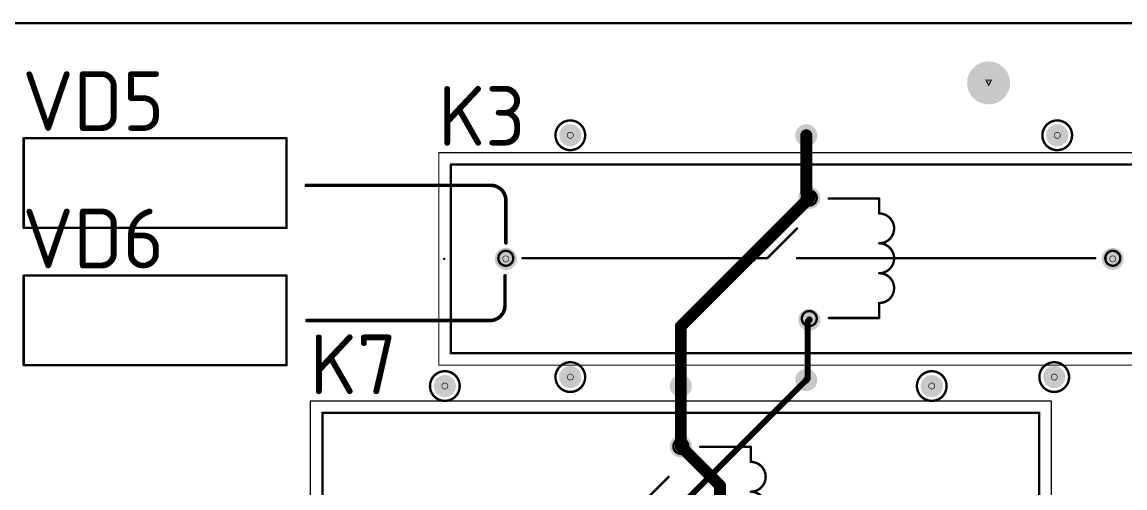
# Model space of a CAD drawing. Header units: millimetres. Extents: x 3219 to 51106, y -14166 to 2063.
# Drawn here: x 5580.6 to 5672.9, y 1951.4 to 1990.5 of the extents above; entities that cross this region are included whole.
import ezdxf

# ---------------------------------------------------------------- set-up
doc = ezdxf.new("R2010")
doc.units = ezdxf.units.MM
doc.layers.get('0').update_dxf_attribs({"lineweight": 53})
for name, color, linetype in [('Bottom Layer', 5, 'Continuous'), ('Bottom Solder', 6, 'Continuous'), ('Drill Drawing', 1, 'Continuous'), ('Mechanical 1', 6, 'Continuous'), ('Mechanical 15', 56, 'Continuous'), ('Multi-Layer', 9, 'Continuous'), ('Top 3D Body', 76, 'Continuous'), ('Top Layer', 1, 'Continuous'), ('Top Overlay', 2, 'Continuous'), ('Top Solder', 216, 'Continuous')]:
    doc.layers.add(name, color=color, linetype=linetype)
doc.styles.add('GOST type B', font='GOST_B.TTF', dxfattribs={"height": 3.5})

# ---------------------------------------------------------------- blocks, each defined once
blk = doc.blocks.new('HVM8_38')
at = {"layer": 'Mechanical 1'}
for points in [[(11, 3.75, 0.2, 0.2, 0), (-11, 3.75, 0.2, 0.2, 0)], [(-11, -3.75, 0.2, 0.2, 0), (-11, 3.75, 0.2, 0.2, 0)], [(11, 3.75, 0.2, 0.2, 0), (11, -3.75, 0.2, 0.2, 0)], [(11, -3.75, 0.2, 0.2, 0), (-11, -3.75, 0.2, 0.2, 0)]]:
    blk.add_lwpolyline(points, format="xyseb", dxfattribs=at)
for points in [[(-11.05, 3.75, 0.1, 0.1, 1), (-10.95, 3.75, 0.1, 0.1, 1)], [(-11.05, 3.75, 0.1, 0.1, 1), (-10.95, 3.75, 0.1, 0.1, 1)], [(10.95, 3.75, 0.1, 0.1, 1), (11.05, 3.75, 0.1, 0.1, 1)], [(10.95, 3.75, 0.1, 0.1, 1), (11.05, 3.75, 0.1, 0.1, 1)], [(-11.05, -3.75, 0.1, 0.1, 1), (-10.95, -3.75, 0.1, 0.1, 1)], [(-11.05, -3.75, 0.1, 0.1, 1), (-10.95, -3.75, 0.1, 0.1, 1)], [(10.95, -3.75, 0.1, 0.1, 1), (11.05, -3.75, 0.1, 0.1, 1)], [(10.95, -3.75, 0.1, 0.1, 1), (11.05, -3.75, 0.1, 0.1, 1)]]:
    blk.add_lwpolyline(points, format="xyseb", close=True, dxfattribs=at)
at = {"layer": 'Top Overlay'}
for points in [[(11, 3.75, 0.2, 0.2, 0), (-11, 3.75, 0.2, 0.2, 0)], [(-11, -3.75, 0.2, 0.2, 0), (-11, 3.75, 0.2, 0.2, 0)], [(11, 3.75, 0.2, 0.2, 0), (11, -3.75, 0.2, 0.2, 0)], [(11, -3.75, 0.2, 0.2, 0), (-11, -3.75, 0.2, 0.2, 0)]]:
    blk.add_lwpolyline(points, format="xyseb", dxfattribs=at)
for points in [[(-11.05, 3.75, 0.1, 0.1, 1), (-10.95, 3.75, 0.1, 0.1, 1)], [(-11.05, 3.75, 0.1, 0.1, 1), (-10.95, 3.75, 0.1, 0.1, 1)], [(10.95, 3.75, 0.1, 0.1, 1), (11.05, 3.75, 0.1, 0.1, 1)], [(10.95, 3.75, 0.1, 0.1, 1), (11.05, 3.75, 0.1, 0.1, 1)], [(-11.05, -3.75, 0.1, 0.1, 1), (-10.95, -3.75, 0.1, 0.1, 1)], [(-11.05, -3.75, 0.1, 0.1, 1), (-10.95, -3.75, 0.1, 0.1, 1)], [(10.95, -3.75, 0.1, 0.1, 1), (11.05, -3.75, 0.1, 0.1, 1)], [(10.95, -3.75, 0.1, 0.1, 1), (11.05, -3.75, 0.1, 0.1, 1)]]:
    blk.add_lwpolyline(points, format="xyseb", close=True, dxfattribs=at)
blk = doc.blocks.new('HVM8_39')
at = {"layer": 'Mechanical 1'}
for points in [[(11, 3.75, 0.2, 0.2, 0), (-11, 3.75, 0.2, 0.2, 0)], [(-11, -3.75, 0.2, 0.2, 0), (-11, 3.75, 0.2, 0.2, 0)], [(11, 3.75, 0.2, 0.2, 0), (11, -3.75, 0.2, 0.2, 0)], [(11, -3.75, 0.2, 0.2, 0), (-11, -3.75, 0.2, 0.2, 0)]]:
    blk.add_lwpolyline(points, format="xyseb", dxfattribs=at)
for points in [[(-11.05, 3.75, 0.1, 0.1, 1), (-10.95, 3.75, 0.1, 0.1, 1)], [(-11.05, 3.75, 0.1, 0.1, 1), (-10.95, 3.75, 0.1, 0.1, 1)], [(10.95, 3.75, 0.1, 0.1, 1), (11.05, 3.75, 0.1, 0.1, 1)], [(10.95, 3.75, 0.1, 0.1, 1), (11.05, 3.75, 0.1, 0.1, 1)], [(-11.05, -3.75, 0.1, 0.1, 1), (-10.95, -3.75, 0.1, 0.1, 1)], [(-11.05, -3.75, 0.1, 0.1, 1), (-10.95, -3.75, 0.1, 0.1, 1)], [(10.95, -3.75, 0.1, 0.1, 1), (11.05, -3.75, 0.1, 0.1, 1)], [(10.95, -3.75, 0.1, 0.1, 1), (11.05, -3.75, 0.1, 0.1, 1)]]:
    blk.add_lwpolyline(points, format="xyseb", close=True, dxfattribs=at)
at = {"layer": 'Top Overlay'}
for points in [[(11, 3.75, 0.2, 0.2, 0), (-11, 3.75, 0.2, 0.2, 0)], [(-11, -3.75, 0.2, 0.2, 0), (-11, 3.75, 0.2, 0.2, 0)], [(11, 3.75, 0.2, 0.2, 0), (11, -3.75, 0.2, 0.2, 0)], [(11, -3.75, 0.2, 0.2, 0), (-11, -3.75, 0.2, 0.2, 0)]]:
    blk.add_lwpolyline(points, format="xyseb", dxfattribs=at)
for points in [[(-11.05, 3.75, 0.1, 0.1, 1), (-10.95, 3.75, 0.1, 0.1, 1)], [(-11.05, 3.75, 0.1, 0.1, 1), (-10.95, 3.75, 0.1, 0.1, 1)], [(10.95, 3.75, 0.1, 0.1, 1), (11.05, 3.75, 0.1, 0.1, 1)], [(10.95, 3.75, 0.1, 0.1, 1), (11.05, 3.75, 0.1, 0.1, 1)], [(-11.05, -3.75, 0.1, 0.1, 1), (-10.95, -3.75, 0.1, 0.1, 1)], [(-11.05, -3.75, 0.1, 0.1, 1), (-10.95, -3.75, 0.1, 0.1, 1)], [(10.95, -3.75, 0.1, 0.1, 1), (11.05, -3.75, 0.1, 0.1, 1)], [(10.95, -3.75, 0.1, 0.1, 1), (11.05, -3.75, 0.1, 0.1, 1)]]:
    blk.add_lwpolyline(points, format="xyseb", close=True, dxfattribs=at)
blk = doc.blocks.new('DAR71210TU_85')
at = {"layer": 'Bottom Layer'}
h = blk.add_hatch(color=5, dxfattribs=at)
edge = h.paths.add_edge_path()
edge.add_arc((25.4, 5.1), 0.825, 0, 360)
h = blk.add_hatch(color=5, dxfattribs=at)
edge = h.paths.add_edge_path()
edge.add_arc((0, 0), 0.825, 0, 360)
h = blk.add_hatch(color=5, dxfattribs=at)
edge = h.paths.add_edge_path()
edge.add_arc((50.8, 0), 0.825, 0, 360)
h = blk.add_hatch(color=5, dxfattribs=at)
edge = h.paths.add_edge_path()
edge.add_arc((25.4, -5.1), 0.825, 0, 360)
at = {"layer": 'Bottom Solder'}
h = blk.add_hatch(color=6, dxfattribs=at)
edge = h.paths.add_edge_path()
edge.add_arc((25.4, 5.1), 0.927, 0, 360)
h = blk.add_hatch(color=6, dxfattribs=at)
edge = h.paths.add_edge_path()
edge.add_arc((0, 0), 0.927, 0, 360)
h = blk.add_hatch(color=6, dxfattribs=at)
edge = h.paths.add_edge_path()
edge.add_arc((50.8, 0), 0.927, 0, 360)
h = blk.add_hatch(color=6, dxfattribs=at)
edge = h.paths.add_edge_path()
edge.add_arc((25.4, -5.1), 0.927, 0, 360)
at = {"layer": 'Multi-Layer'}
h = blk.add_hatch(color=9, dxfattribs=at)
edge = h.paths.add_edge_path()
edge.add_arc((25.4, 5.1), 0.825, 0, 360)
h = blk.add_hatch(color=9, dxfattribs=at)
edge = h.paths.add_edge_path()
edge.add_arc((0, 0), 0.825, 0, 360)
h = blk.add_hatch(color=9, dxfattribs=at)
edge = h.paths.add_edge_path()
edge.add_arc((50.8, 0), 0.825, 0, 360)
h = blk.add_hatch(color=9, dxfattribs=at)
edge = h.paths.add_edge_path()
edge.add_arc((25.4, -5.1), 0.825, 0, 360)
at = {"layer": 'Top Layer'}
h = blk.add_hatch(color=1, dxfattribs=at)
edge = h.paths.add_edge_path()
edge.add_arc((25.4, 5.1), 0.825, 0, 360)
h = blk.add_hatch(color=1, dxfattribs=at)
edge = h.paths.add_edge_path()
edge.add_arc((0, 0), 0.825, 0, 360)
h = blk.add_hatch(color=1, dxfattribs=at)
edge = h.paths.add_edge_path()
edge.add_arc((50.8, 0), 0.825, 0, 360)
h = blk.add_hatch(color=1, dxfattribs=at)
edge = h.paths.add_edge_path()
edge.add_arc((25.4, -5.1), 0.825, 0, 360)
at = {"layer": 'Top Solder'}
h = blk.add_hatch(color=216, dxfattribs=at)
edge = h.paths.add_edge_path()
edge.add_arc((25.4, 5.1), 0.927, 0, 360)
h = blk.add_hatch(color=216, dxfattribs=at)
edge = h.paths.add_edge_path()
edge.add_arc((0, 0), 0.927, 0, 360)
h = blk.add_hatch(color=216, dxfattribs=at)
edge = h.paths.add_edge_path()
edge.add_arc((50.8, 0), 0.927, 0, 360)
h = blk.add_hatch(color=216, dxfattribs=at)
edge = h.paths.add_edge_path()
edge.add_arc((25.4, -5.1), 0.927, 0, 360)
at = {"layer": 'Mechanical 15'}
for points in [[(-5.6, 8.9, 0.1, 0.1, 0), (56.4, 8.9, 0.1, 0.1, 0)], [(-5.6, -8.9, 0.1, 0.1, 0), (-5.6, 8.9, 0.1, 0.1, 0)], [(56.4, -8.9, 0.1, 0.1, 0), (56.4, 8.9, 0.1, 0.1, 0)], [(-5.6, -8.9, 0.1, 0.1, 0), (56.4, -8.9, 0.1, 0.1, 0)]]:
    blk.add_lwpolyline(points, format="xyseb", dxfattribs=at)
for points in [[(-5.625, 8.9, 0.05, 0.05, 1), (-5.575, 8.9, 0.05, 0.05, 1)], [(-5.625, 8.9, 0.05, 0.05, 1), (-5.575, 8.9, 0.05, 0.05, 1)], [(56.375, 8.9, 0.05, 0.05, 1), (56.425, 8.9, 0.05, 0.05, 1)], [(56.375, 8.9, 0.05, 0.05, 1), (56.425, 8.9, 0.05, 0.05, 1)], [(-5.625, -8.9, 0.05, 0.05, 1), (-5.575, -8.9, 0.05, 0.05, 1)], [(-5.625, -8.9, 0.05, 0.05, 1), (-5.575, -8.9, 0.05, 0.05, 1)], [(56.375, -8.9, 0.05, 0.05, 1), (56.425, -8.9, 0.05, 0.05, 1)], [(56.375, -8.9, 0.05, 0.05, 1), (56.425, -8.9, 0.05, 0.05, 1)]]:
    blk.add_lwpolyline(points, format="xyseb", close=True, dxfattribs=at)
at = {"layer": 'Top 3D Body'}
for points in [[(-4.6, 7.9, 0.1, 0.1, 0), (55.4, 7.9, 0.1, 0.1, 0)], [(-4.6, -7.9, 0.1, 0.1, 0), (-4.6, 7.9, 0.1, 0.1, 0)], [(55.4, -7.9, 0.1, 0.1, 0), (55.4, 7.9, 0.1, 0.1, 0)], [(-4.6, -7.9, 0.1, 0.1, 0), (55.4, -7.9, 0.1, 0.1, 0)]]:
    blk.add_lwpolyline(points, format="xyseb", dxfattribs=at)
for points in [[(-4.625, 7.9, 0.05, 0.05, 1), (-4.575, 7.9, 0.05, 0.05, 1)], [(-4.625, 7.9, 0.05, 0.05, 1), (-4.575, 7.9, 0.05, 0.05, 1)], [(55.375, 7.9, 0.05, 0.05, 1), (55.425, 7.9, 0.05, 0.05, 1)], [(55.375, 7.9, 0.05, 0.05, 1), (55.425, 7.9, 0.05, 0.05, 1)], [(-4.625, -7.9, 0.05, 0.05, 1), (-4.575, -7.9, 0.05, 0.05, 1)], [(-4.625, -7.9, 0.05, 0.05, 1), (-4.575, -7.9, 0.05, 0.05, 1)], [(55.375, -7.9, 0.05, 0.05, 1), (55.425, -7.9, 0.05, 0.05, 1)], [(55.375, -7.9, 0.05, 0.05, 1), (55.425, -7.9, 0.05, 0.05, 1)]]:
    blk.add_lwpolyline(points, format="xyseb", close=True, dxfattribs=at)
at = {"layer": 'Top Overlay'}
for points in [[(-4.6, 7.9, 0.2, 0.2, 0), (55.4, 7.9, 0.2, 0.2, 0)], [(-4.6, -7.9, 0.2, 0.2, 0), (-4.6, 7.9, 0.2, 0.2, 0)], [(55.4, -7.9, 0.2, 0.2, 0), (55.4, 7.9, 0.2, 0.2, 0)], [(27.025, 5.05, 0.2, 0.2, 0), (31.25, 5.05, 0.2, 0.2, 0)], [(31.25, 3.8, 0.2, 0.2, 0), (31.25, 5.05, 0.2, 0.2, 0)], [(31.25, 3.8, 0.2, 0.2, -1), (31.25, 1.3, 0.2, 0.2, 0)], [(21.875, 0.05, 0.2, 0.2, 0), (24.375, 2.55, 0.2, 0.2, 0)], [(31.25, 1.3, 0.2, 0.2, -1), (31.25, -1.2, 0.2, 0.2, 0)], [(-5.2, 0, 0.1, 0.1, -1), (-5.1, 0, 0.1, 0.1, 0)], [(-5.1, 0, 0.1, 0.1, -1), (-5.2, 0, 0.1, 0.1, 0)], [(1.4, 0.05, 0.2, 0.2, 0), (21.875, 0.05, 0.2, 0.2, 0)], [(24.375, 0.05, 0.2, 0.2, 0), (49.325, 0.05, 0.2, 0.2, 0)], [(31.25, -1.2, 0.2, 0.2, -1), (31.25, -3.7, 0.2, 0.2, 0)], [(31.25, -3.7, 0.2, 0.2, 0), (31.25, -4.95, 0.2, 0.2, 0)], [(27.025, -4.95, 0.2, 0.2, 0), (31.25, -4.95, 0.2, 0.2, 0)], [(-4.6, -7.9, 0.2, 0.2, 0), (55.4, -7.9, 0.2, 0.2, 0)]]:
    blk.add_lwpolyline(points, format="xyseb", dxfattribs=at)
for points in [[(-4.65, 7.9, 0.1, 0.1, 1), (-4.55, 7.9, 0.1, 0.1, 1)], [(-4.65, 7.9, 0.1, 0.1, 1), (-4.55, 7.9, 0.1, 0.1, 1)], [(55.35, 7.9, 0.1, 0.1, 1), (55.45, 7.9, 0.1, 0.1, 1)], [(55.35, 7.9, 0.1, 0.1, 1), (55.45, 7.9, 0.1, 0.1, 1)], [(26.025, 5.1, 0.2, 0.2, 1), (24.775, 5.1, 0.2, 0.2, 1)], [(24.725, 5.1, 0.1, 0.1, 1), (24.825, 5.1, 0.1, 0.1, 1)], [(25.975, 5.1, 0.1, 0.1, 1), (26.075, 5.1, 0.1, 0.1, 1)], [(26.975, 5.05, 0.1, 0.1, 1), (27.075, 5.05, 0.1, 0.1, 1)], [(31.2, 5.05, 0.1, 0.1, 1), (31.3, 5.05, 0.1, 0.1, 1)], [(31.2, 5.05, 0.1, 0.1, 1), (31.3, 5.05, 0.1, 0.1, 1)], [(31.2, 3.8, 0.1, 0.1, 1), (31.3, 3.8, 0.1, 0.1, 1)], [(31.2, 3.8, 0.1, 0.1, 1), (31.3, 3.8, 0.1, 0.1, 1)], [(24.325, 2.55, 0.1, 0.1, 1), (24.425, 2.55, 0.1, 0.1, 1)], [(31.2, 1.3, 0.1, 0.1, 1), (31.3, 1.3, 0.1, 0.1, 1)], [(31.2, 1.3, 0.1, 0.1, 1), (31.3, 1.3, 0.1, 0.1, 1)], [(-5.225, 0, 0.05, 0.05, 1), (-5.175, 0, 0.05, 0.05, 1)], [(-5.225, 0, 0.05, 0.05, 1), (-5.175, 0, 0.05, 0.05, 1)], [(-5.125, 0, 0.05, 0.05, 1), (-5.075, 0, 0.05, 0.05, 1)], [(-5.125, 0, 0.05, 0.05, 1), (-5.075, 0, 0.05, 0.05, 1)], [(0.625, 0.05, 0.2, 0.2, 1), (-0.625, 0.05, 0.2, 0.2, 1)], [(-0.675, 0.05, 0.1, 0.1, 1), (-0.575, 0.05, 0.1, 0.1, 1)], [(0.575, 0.05, 0.1, 0.1, 1), (0.675, 0.05, 0.1, 0.1, 1)], [(1.35, 0.05, 0.1, 0.1, 1), (1.45, 0.05, 0.1, 0.1, 1)], [(21.825, 0.05, 0.1, 0.1, 1), (21.925, 0.05, 0.1, 0.1, 1)], [(21.825, 0.05, 0.1, 0.1, 1), (21.925, 0.05, 0.1, 0.1, 1)], [(24.325, 0.05, 0.1, 0.1, 1), (24.425, 0.05, 0.1, 0.1, 1)], [(49.275, 0.05, 0.1, 0.1, 1), (49.375, 0.05, 0.1, 0.1, 1)], [(51.425, 0.05, 0.2, 0.2, 1), (50.175, 0.05, 0.2, 0.2, 1)], [(50.125, 0.05, 0.1, 0.1, 1), (50.225, 0.05, 0.1, 0.1, 1)], [(51.375, 0.05, 0.1, 0.1, 1), (51.475, 0.05, 0.1, 0.1, 1)], [(31.2, -1.2, 0.1, 0.1, 1), (31.3, -1.2, 0.1, 0.1, 1)], [(31.2, -1.2, 0.1, 0.1, 1), (31.3, -1.2, 0.1, 0.1, 1)], [(31.2, -3.7, 0.1, 0.1, 1), (31.3, -3.7, 0.1, 0.1, 1)], [(31.2, -3.7, 0.1, 0.1, 1), (31.3, -3.7, 0.1, 0.1, 1)], [(26.025, -5, 0.2, 0.2, 1), (24.775, -5, 0.2, 0.2, 1)], [(24.725, -5, 0.1, 0.1, 1), (24.825, -5, 0.1, 0.1, 1)], [(25.975, -5, 0.1, 0.1, 1), (26.075, -5, 0.1, 0.1, 1)], [(26.975, -4.95, 0.1, 0.1, 1), (27.075, -4.95, 0.1, 0.1, 1)], [(31.2, -4.95, 0.1, 0.1, 1), (31.3, -4.95, 0.1, 0.1, 1)], [(31.2, -4.95, 0.1, 0.1, 1), (31.3, -4.95, 0.1, 0.1, 1)], [(-4.65, -7.9, 0.1, 0.1, 1), (-4.55, -7.9, 0.1, 0.1, 1)], [(-4.65, -7.9, 0.1, 0.1, 1), (-4.55, -7.9, 0.1, 0.1, 1)], [(55.35, -7.9, 0.1, 0.1, 1), (55.45, -7.9, 0.1, 0.1, 1)], [(55.35, -7.9, 0.1, 0.1, 1), (55.45, -7.9, 0.1, 0.1, 1)]]:
    blk.add_lwpolyline(points, format="xyseb", close=True, dxfattribs=at)
blk = doc.blocks.new('DAR71210TU_89')
at = {"layer": 'Bottom Layer'}
h = blk.add_hatch(color=5, dxfattribs=at)
edge = h.paths.add_edge_path()
edge.add_arc((25.4, 5.1), 0.825, 0, 360)
h = blk.add_hatch(color=5, dxfattribs=at)
edge = h.paths.add_edge_path()
edge.add_arc((0, 0), 0.825, 0, 360)
h = blk.add_hatch(color=5, dxfattribs=at)
edge = h.paths.add_edge_path()
edge.add_arc((50.8, 0), 0.825, 0, 360)
h = blk.add_hatch(color=5, dxfattribs=at)
edge = h.paths.add_edge_path()
edge.add_arc((25.4, -5.1), 0.825, 0, 360)
at = {"layer": 'Bottom Solder'}
h = blk.add_hatch(color=6, dxfattribs=at)
edge = h.paths.add_edge_path()
edge.add_arc((25.4, 5.1), 0.927, 0, 360)
h = blk.add_hatch(color=6, dxfattribs=at)
edge = h.paths.add_edge_path()
edge.add_arc((0, 0), 0.927, 0, 360)
h = blk.add_hatch(color=6, dxfattribs=at)
edge = h.paths.add_edge_path()
edge.add_arc((50.8, 0), 0.927, 0, 360)
h = blk.add_hatch(color=6, dxfattribs=at)
edge = h.paths.add_edge_path()
edge.add_arc((25.4, -5.1), 0.927, 0, 360)
at = {"layer": 'Multi-Layer'}
h = blk.add_hatch(color=9, dxfattribs=at)
edge = h.paths.add_edge_path()
edge.add_arc((25.4, 5.1), 0.825, 0, 360)
h = blk.add_hatch(color=9, dxfattribs=at)
edge = h.paths.add_edge_path()
edge.add_arc((0, 0), 0.825, 0, 360)
h = blk.add_hatch(color=9, dxfattribs=at)
edge = h.paths.add_edge_path()
edge.add_arc((50.8, 0), 0.825, 0, 360)
h = blk.add_hatch(color=9, dxfattribs=at)
edge = h.paths.add_edge_path()
edge.add_arc((25.4, -5.1), 0.825, 0, 360)
at = {"layer": 'Top Layer'}
h = blk.add_hatch(color=1, dxfattribs=at)
edge = h.paths.add_edge_path()
edge.add_arc((25.4, 5.1), 0.825, 0, 360)
h = blk.add_hatch(color=1, dxfattribs=at)
edge = h.paths.add_edge_path()
edge.add_arc((0, 0), 0.825, 0, 360)
h = blk.add_hatch(color=1, dxfattribs=at)
edge = h.paths.add_edge_path()
edge.add_arc((50.8, 0), 0.825, 0, 360)
h = blk.add_hatch(color=1, dxfattribs=at)
edge = h.paths.add_edge_path()
edge.add_arc((25.4, -5.1), 0.825, 0, 360)
at = {"layer": 'Top Solder'}
h = blk.add_hatch(color=216, dxfattribs=at)
edge = h.paths.add_edge_path()
edge.add_arc((25.4, 5.1), 0.927, 0, 360)
h = blk.add_hatch(color=216, dxfattribs=at)
edge = h.paths.add_edge_path()
edge.add_arc((0, 0), 0.927, 0, 360)
h = blk.add_hatch(color=216, dxfattribs=at)
edge = h.paths.add_edge_path()
edge.add_arc((50.8, 0), 0.927, 0, 360)
h = blk.add_hatch(color=216, dxfattribs=at)
edge = h.paths.add_edge_path()
edge.add_arc((25.4, -5.1), 0.927, 0, 360)
at = {"layer": 'Mechanical 15'}
for points in [[(-5.6, 8.9, 0.1, 0.1, 0), (56.4, 8.9, 0.1, 0.1, 0)], [(-5.6, -8.9, 0.1, 0.1, 0), (-5.6, 8.9, 0.1, 0.1, 0)], [(56.4, -8.9, 0.1, 0.1, 0), (56.4, 8.9, 0.1, 0.1, 0)], [(-5.6, -8.9, 0.1, 0.1, 0), (56.4, -8.9, 0.1, 0.1, 0)]]:
    blk.add_lwpolyline(points, format="xyseb", dxfattribs=at)
for points in [[(-5.625, 8.9, 0.05, 0.05, 1), (-5.575, 8.9, 0.05, 0.05, 1)], [(-5.625, 8.9, 0.05, 0.05, 1), (-5.575, 8.9, 0.05, 0.05, 1)], [(56.375, 8.9, 0.05, 0.05, 1), (56.425, 8.9, 0.05, 0.05, 1)], [(56.375, 8.9, 0.05, 0.05, 1), (56.425, 8.9, 0.05, 0.05, 1)], [(-5.625, -8.9, 0.05, 0.05, 1), (-5.575, -8.9, 0.05, 0.05, 1)], [(-5.625, -8.9, 0.05, 0.05, 1), (-5.575, -8.9, 0.05, 0.05, 1)], [(56.375, -8.9, 0.05, 0.05, 1), (56.425, -8.9, 0.05, 0.05, 1)], [(56.375, -8.9, 0.05, 0.05, 1), (56.425, -8.9, 0.05, 0.05, 1)]]:
    blk.add_lwpolyline(points, format="xyseb", close=True, dxfattribs=at)
at = {"layer": 'Top 3D Body'}
for points in [[(-4.6, 7.9, 0.1, 0.1, 0), (55.4, 7.9, 0.1, 0.1, 0)], [(-4.6, -7.9, 0.1, 0.1, 0), (-4.6, 7.9, 0.1, 0.1, 0)], [(55.4, -7.9, 0.1, 0.1, 0), (55.4, 7.9, 0.1, 0.1, 0)], [(-4.6, -7.9, 0.1, 0.1, 0), (55.4, -7.9, 0.1, 0.1, 0)]]:
    blk.add_lwpolyline(points, format="xyseb", dxfattribs=at)
for points in [[(-4.625, 7.9, 0.05, 0.05, 1), (-4.575, 7.9, 0.05, 0.05, 1)], [(-4.625, 7.9, 0.05, 0.05, 1), (-4.575, 7.9, 0.05, 0.05, 1)], [(55.375, 7.9, 0.05, 0.05, 1), (55.425, 7.9, 0.05, 0.05, 1)], [(55.375, 7.9, 0.05, 0.05, 1), (55.425, 7.9, 0.05, 0.05, 1)], [(-4.625, -7.9, 0.05, 0.05, 1), (-4.575, -7.9, 0.05, 0.05, 1)], [(-4.625, -7.9, 0.05, 0.05, 1), (-4.575, -7.9, 0.05, 0.05, 1)], [(55.375, -7.9, 0.05, 0.05, 1), (55.425, -7.9, 0.05, 0.05, 1)], [(55.375, -7.9, 0.05, 0.05, 1), (55.425, -7.9, 0.05, 0.05, 1)]]:
    blk.add_lwpolyline(points, format="xyseb", close=True, dxfattribs=at)
at = {"layer": 'Top Overlay'}
for points in [[(-4.6, 7.9, 0.2, 0.2, 0), (55.4, 7.9, 0.2, 0.2, 0)], [(-4.6, -7.9, 0.2, 0.2, 0), (-4.6, 7.9, 0.2, 0.2, 0)], [(55.4, -7.9, 0.2, 0.2, 0), (55.4, 7.9, 0.2, 0.2, 0)], [(27.025, 5.05, 0.2, 0.2, 0), (31.25, 5.05, 0.2, 0.2, 0)], [(31.25, 3.8, 0.2, 0.2, 0), (31.25, 5.05, 0.2, 0.2, 0)], [(31.25, 3.8, 0.2, 0.2, -1), (31.25, 1.3, 0.2, 0.2, 0)], [(21.875, 0.05, 0.2, 0.2, 0), (24.375, 2.55, 0.2, 0.2, 0)], [(31.25, 1.3, 0.2, 0.2, -1), (31.25, -1.2, 0.2, 0.2, 0)], [(-5.2, 0, 0.1, 0.1, -1), (-5.1, 0, 0.1, 0.1, 0)], [(-5.1, 0, 0.1, 0.1, -1), (-5.2, 0, 0.1, 0.1, 0)], [(1.4, 0.05, 0.2, 0.2, 0), (21.875, 0.05, 0.2, 0.2, 0)], [(24.375, 0.05, 0.2, 0.2, 0), (49.325, 0.05, 0.2, 0.2, 0)], [(31.25, -1.2, 0.2, 0.2, -1), (31.25, -3.7, 0.2, 0.2, 0)], [(31.25, -3.7, 0.2, 0.2, 0), (31.25, -4.95, 0.2, 0.2, 0)], [(27.025, -4.95, 0.2, 0.2, 0), (31.25, -4.95, 0.2, 0.2, 0)], [(-4.6, -7.9, 0.2, 0.2, 0), (55.4, -7.9, 0.2, 0.2, 0)]]:
    blk.add_lwpolyline(points, format="xyseb", dxfattribs=at)
for points in [[(-4.65, 7.9, 0.1, 0.1, 1), (-4.55, 7.9, 0.1, 0.1, 1)], [(-4.65, 7.9, 0.1, 0.1, 1), (-4.55, 7.9, 0.1, 0.1, 1)], [(55.35, 7.9, 0.1, 0.1, 1), (55.45, 7.9, 0.1, 0.1, 1)], [(55.35, 7.9, 0.1, 0.1, 1), (55.45, 7.9, 0.1, 0.1, 1)], [(26.025, 5.1, 0.2, 0.2, 1), (24.775, 5.1, 0.2, 0.2, 1)], [(24.725, 5.1, 0.1, 0.1, 1), (24.825, 5.1, 0.1, 0.1, 1)], [(25.975, 5.1, 0.1, 0.1, 1), (26.075, 5.1, 0.1, 0.1, 1)], [(26.975, 5.05, 0.1, 0.1, 1), (27.075, 5.05, 0.1, 0.1, 1)], [(31.2, 5.05, 0.1, 0.1, 1), (31.3, 5.05, 0.1, 0.1, 1)], [(31.2, 5.05, 0.1, 0.1, 1), (31.3, 5.05, 0.1, 0.1, 1)], [(31.2, 3.8, 0.1, 0.1, 1), (31.3, 3.8, 0.1, 0.1, 1)], [(31.2, 3.8, 0.1, 0.1, 1), (31.3, 3.8, 0.1, 0.1, 1)], [(24.325, 2.55, 0.1, 0.1, 1), (24.425, 2.55, 0.1, 0.1, 1)], [(31.2, 1.3, 0.1, 0.1, 1), (31.3, 1.3, 0.1, 0.1, 1)], [(31.2, 1.3, 0.1, 0.1, 1), (31.3, 1.3, 0.1, 0.1, 1)], [(-5.225, 0, 0.05, 0.05, 1), (-5.175, 0, 0.05, 0.05, 1)], [(-5.225, 0, 0.05, 0.05, 1), (-5.175, 0, 0.05, 0.05, 1)], [(-5.125, 0, 0.05, 0.05, 1), (-5.075, 0, 0.05, 0.05, 1)], [(-5.125, 0, 0.05, 0.05, 1), (-5.075, 0, 0.05, 0.05, 1)], [(0.625, 0.05, 0.2, 0.2, 1), (-0.625, 0.05, 0.2, 0.2, 1)], [(-0.675, 0.05, 0.1, 0.1, 1), (-0.575, 0.05, 0.1, 0.1, 1)], [(0.575, 0.05, 0.1, 0.1, 1), (0.675, 0.05, 0.1, 0.1, 1)], [(1.35, 0.05, 0.1, 0.1, 1), (1.45, 0.05, 0.1, 0.1, 1)], [(21.825, 0.05, 0.1, 0.1, 1), (21.925, 0.05, 0.1, 0.1, 1)], [(21.825, 0.05, 0.1, 0.1, 1), (21.925, 0.05, 0.1, 0.1, 1)], [(24.325, 0.05, 0.1, 0.1, 1), (24.425, 0.05, 0.1, 0.1, 1)], [(49.275, 0.05, 0.1, 0.1, 1), (49.375, 0.05, 0.1, 0.1, 1)], [(51.425, 0.05, 0.2, 0.2, 1), (50.175, 0.05, 0.2, 0.2, 1)], [(50.125, 0.05, 0.1, 0.1, 1), (50.225, 0.05, 0.1, 0.1, 1)], [(51.375, 0.05, 0.1, 0.1, 1), (51.475, 0.05, 0.1, 0.1, 1)], [(31.2, -1.2, 0.1, 0.1, 1), (31.3, -1.2, 0.1, 0.1, 1)], [(31.2, -1.2, 0.1, 0.1, 1), (31.3, -1.2, 0.1, 0.1, 1)], [(31.2, -3.7, 0.1, 0.1, 1), (31.3, -3.7, 0.1, 0.1, 1)], [(31.2, -3.7, 0.1, 0.1, 1), (31.3, -3.7, 0.1, 0.1, 1)], [(26.025, -5, 0.2, 0.2, 1), (24.775, -5, 0.2, 0.2, 1)], [(24.725, -5, 0.1, 0.1, 1), (24.825, -5, 0.1, 0.1, 1)], [(25.975, -5, 0.1, 0.1, 1), (26.075, -5, 0.1, 0.1, 1)], [(26.975, -4.95, 0.1, 0.1, 1), (27.075, -4.95, 0.1, 0.1, 1)], [(31.2, -4.95, 0.1, 0.1, 1), (31.3, -4.95, 0.1, 0.1, 1)], [(31.2, -4.95, 0.1, 0.1, 1), (31.3, -4.95, 0.1, 0.1, 1)], [(-4.65, -7.9, 0.1, 0.1, 1), (-4.55, -7.9, 0.1, 0.1, 1)], [(-4.65, -7.9, 0.1, 0.1, 1), (-4.55, -7.9, 0.1, 0.1, 1)], [(55.35, -7.9, 0.1, 0.1, 1), (55.45, -7.9, 0.1, 0.1, 1)], [(55.35, -7.9, 0.1, 0.1, 1), (55.45, -7.9, 0.1, 0.1, 1)]]:
    blk.add_lwpolyline(points, format="xyseb", close=True, dxfattribs=at)

msp = doc.modelspace()

# ---------------------------------------------------------------- hatches: boundary and pattern name
at = {"layer": 'Bottom Layer'}
h = msp.add_hatch(color=5, dxfattribs=at)
edge = h.paths.add_edge_path()
edge.add_arc((5661.479, 1985.358), 1.7, 0, 360)
h = msp.add_hatch(color=5, dxfattribs=at)
edge = h.paths.add_edge_path()
edge.add_arc((5626.471, 1980.973), 0.825, 0, 360)
h = msp.add_hatch(color=5, dxfattribs=at)
edge = h.paths.add_edge_path()
edge.add_arc((5646.221, 1980.973), 0.825, 0, 360)
h = msp.add_hatch(color=5, dxfattribs=at)
edge = h.paths.add_edge_path()
edge.add_arc((5667.221, 1980.973), 0.825, 0, 360)
h = msp.add_hatch(color=5, dxfattribs=at)
edge = h.paths.add_edge_path()
edge.add_arc((5626.471, 1960.723), 0.825, 0, 360)
h = msp.add_hatch(color=5, dxfattribs=at)
edge = h.paths.add_edge_path()
edge.add_arc((5666.971, 1960.723), 0.825, 0, 360)
h = msp.add_hatch(color=5, dxfattribs=at)
edge = h.paths.add_edge_path()
edge.add_arc((5615.971, 1959.973), 0.825, 0, 360)
h = msp.add_hatch(color=5, dxfattribs=at)
edge = h.paths.add_edge_path()
edge.add_arc((5635.721, 1959.973), 0.825, 0, 360)
h = msp.add_hatch(color=5, dxfattribs=at)
edge = h.paths.add_edge_path()
edge.add_arc((5646.221, 1960.473), 0.825, 0, 360)
h = msp.add_hatch(color=5, dxfattribs=at)
edge = h.paths.add_edge_path()
edge.add_arc((5656.721, 1959.973), 0.825, 0, 360)
at = {"layer": 'Bottom Solder'}
h = msp.add_hatch(color=6, dxfattribs=at)
edge = h.paths.add_edge_path()
edge.add_arc((5661.479, 1985.358), 1.802, 0, 360)
h = msp.add_hatch(color=6, dxfattribs=at)
edge = h.paths.add_edge_path()
edge.add_arc((5626.471, 1980.973), 0.927, 0, 360)
h = msp.add_hatch(color=6, dxfattribs=at)
edge = h.paths.add_edge_path()
edge.add_arc((5646.221, 1980.973), 0.927, 0, 360)
h = msp.add_hatch(color=6, dxfattribs=at)
edge = h.paths.add_edge_path()
edge.add_arc((5667.221, 1980.973), 0.927, 0, 360)
h = msp.add_hatch(color=6, dxfattribs=at)
edge = h.paths.add_edge_path()
edge.add_arc((5626.471, 1960.723), 0.927, 0, 360)
h = msp.add_hatch(color=6, dxfattribs=at)
edge = h.paths.add_edge_path()
edge.add_arc((5666.971, 1960.723), 0.927, 0, 360)
h = msp.add_hatch(color=6, dxfattribs=at)
edge = h.paths.add_edge_path()
edge.add_arc((5615.971, 1959.973), 0.927, 0, 360)
h = msp.add_hatch(color=6, dxfattribs=at)
edge = h.paths.add_edge_path()
edge.add_arc((5635.721, 1959.973), 0.927, 0, 360)
h = msp.add_hatch(color=6, dxfattribs=at)
edge = h.paths.add_edge_path()
edge.add_arc((5646.221, 1960.473), 0.927, 0, 360)
h = msp.add_hatch(color=6, dxfattribs=at)
edge = h.paths.add_edge_path()
edge.add_arc((5656.721, 1959.973), 0.927, 0, 360)
at = {"layer": 'Multi-Layer'}
h = msp.add_hatch(color=9, dxfattribs=at)
edge = h.paths.add_edge_path()
edge.add_arc((5661.479, 1985.358), 1.7, 0, 360)
h = msp.add_hatch(color=9, dxfattribs=at)
edge = h.paths.add_edge_path()
edge.add_arc((5626.471, 1980.973), 0.825, 0, 360)
h = msp.add_hatch(color=9, dxfattribs=at)
edge = h.paths.add_edge_path()
edge.add_arc((5646.221, 1980.973), 0.825, 0, 360)
h = msp.add_hatch(color=9, dxfattribs=at)
edge = h.paths.add_edge_path()
edge.add_arc((5667.221, 1980.973), 0.825, 0, 360)
h = msp.add_hatch(color=9, dxfattribs=at)
edge = h.paths.add_edge_path()
edge.add_arc((5626.471, 1960.723), 0.825, 0, 360)
h = msp.add_hatch(color=9, dxfattribs=at)
edge = h.paths.add_edge_path()
edge.add_arc((5666.971, 1960.723), 0.825, 0, 360)
h = msp.add_hatch(color=9, dxfattribs=at)
edge = h.paths.add_edge_path()
edge.add_arc((5615.971, 1959.973), 0.825, 0, 360)
h = msp.add_hatch(color=9, dxfattribs=at)
edge = h.paths.add_edge_path()
edge.add_arc((5635.721, 1959.973), 0.825, 0, 360)
h = msp.add_hatch(color=9, dxfattribs=at)
edge = h.paths.add_edge_path()
edge.add_arc((5646.221, 1960.473), 0.825, 0, 360)
h = msp.add_hatch(color=9, dxfattribs=at)
edge = h.paths.add_edge_path()
edge.add_arc((5656.721, 1959.973), 0.825, 0, 360)
at = {"layer": 'Top Layer'}
h = msp.add_hatch(color=1, dxfattribs=at)
edge = h.paths.add_edge_path()
edge.add_arc((5661.479, 1985.358), 1.7, 0, 360)
h = msp.add_hatch(color=1, dxfattribs=at)
edge = h.paths.add_edge_path()
edge.add_arc((5626.471, 1980.973), 0.825, 0, 360)
h = msp.add_hatch(color=1, dxfattribs=at)
edge = h.paths.add_edge_path()
edge.add_arc((5646.221, 1980.973), 0.825, 0, 360)
h = msp.add_hatch(color=1, dxfattribs=at)
edge = h.paths.add_edge_path()
edge.add_arc((5667.221, 1980.973), 0.825, 0, 360)
h = msp.add_hatch(color=1, dxfattribs=at)
edge = h.paths.add_edge_path()
edge.add_arc((5626.471, 1960.723), 0.825, 0, 360)
h = msp.add_hatch(color=1, dxfattribs=at)
edge = h.paths.add_edge_path()
edge.add_arc((5666.971, 1960.723), 0.825, 0, 360)
h = msp.add_hatch(color=1, dxfattribs=at)
edge = h.paths.add_edge_path()
edge.add_arc((5615.971, 1959.973), 0.825, 0, 360)
h = msp.add_hatch(color=1, dxfattribs=at)
edge = h.paths.add_edge_path()
edge.add_arc((5635.721, 1959.973), 0.825, 0, 360)
h = msp.add_hatch(color=1, dxfattribs=at)
edge = h.paths.add_edge_path()
edge.add_arc((5646.221, 1960.473), 0.825, 0, 360)
h = msp.add_hatch(color=1, dxfattribs=at)
edge = h.paths.add_edge_path()
edge.add_arc((5656.721, 1959.973), 0.825, 0, 360)
at = {"layer": 'Top Solder'}
h = msp.add_hatch(color=216, dxfattribs=at)
edge = h.paths.add_edge_path()
edge.add_arc((5661.479, 1985.358), 1.802, 0, 360)
h = msp.add_hatch(color=216, dxfattribs=at)
edge = h.paths.add_edge_path()
edge.add_arc((5626.471, 1980.973), 0.927, 0, 360)
h = msp.add_hatch(color=216, dxfattribs=at)
edge = h.paths.add_edge_path()
edge.add_arc((5646.221, 1980.973), 0.927, 0, 360)
h = msp.add_hatch(color=216, dxfattribs=at)
edge = h.paths.add_edge_path()
edge.add_arc((5667.221, 1980.973), 0.927, 0, 360)
h = msp.add_hatch(color=216, dxfattribs=at)
edge = h.paths.add_edge_path()
edge.add_arc((5626.471, 1960.723), 0.927, 0, 360)
h = msp.add_hatch(color=216, dxfattribs=at)
edge = h.paths.add_edge_path()
edge.add_arc((5666.971, 1960.723), 0.927, 0, 360)
h = msp.add_hatch(color=216, dxfattribs=at)
edge = h.paths.add_edge_path()
edge.add_arc((5615.971, 1959.973), 0.927, 0, 360)
h = msp.add_hatch(color=216, dxfattribs=at)
edge = h.paths.add_edge_path()
edge.add_arc((5635.721, 1959.973), 0.927, 0, 360)
h = msp.add_hatch(color=216, dxfattribs=at)
edge = h.paths.add_edge_path()
edge.add_arc((5646.221, 1960.473), 0.927, 0, 360)
h = msp.add_hatch(color=216, dxfattribs=at)
edge = h.paths.add_edge_path()
edge.add_arc((5656.721, 1959.973), 0.927, 0, 360)

# ---------------------------------------------------------------- linework, layer by layer
at = {"layer": 'Bottom Layer'}
for points in [[(5646.221, 1976.149, 1, 1, 0), (5646.221, 1980.973, 1, 1, 0)], [(5635.721, 1964.973, 1, 1, 0), (5646.471, 1975.723, 1, 1, 0)], [(5646.221, 1976.149, 1, 1, 0), (5646.471, 1975.899, 1, 1, 0)], [(5646.471, 1975.723, 1, 1, 0), (5646.471, 1975.899, 1, 1, 0)], [(5635.721, 1959.973, 1, 1, 0), (5635.721, 1964.973, 1, 1, 0)], [(5635.721, 1954.923, 1, 1, 0), (5635.721, 1959.973, 1, 1, 0)], [(5635.721, 1954.923, 1, 1, 0), (5638.996, 1951.648, 1, 1, 0)], [(5638.979, 1935.358, 1, 1, 0), (5638.996, 1951.648, 1, 1, 0)]]:
    msp.add_lwpolyline(points, format="xyseb", dxfattribs=at)
for points in [[(5645.971, 1980.973, 0.5, 0.5, 1), (5646.471, 1980.973, 0.5, 0.5, 1)], [(5645.971, 1976.149, 0.5, 0.5, 1), (5646.471, 1976.149, 0.5, 0.5, 1)], [(5645.971, 1976.149, 0.5, 0.5, 1), (5646.471, 1976.149, 0.5, 0.5, 1)], [(5646.221, 1975.899, 0.5, 0.5, 1), (5646.721, 1975.899, 0.5, 0.5, 1)], [(5646.221, 1975.899, 0.5, 0.5, 1), (5646.721, 1975.899, 0.5, 0.5, 1)], [(5646.221, 1975.723, 0.5, 0.5, 1), (5646.721, 1975.723, 0.5, 0.5, 1)], [(5646.221, 1975.723, 0.5, 0.5, 1), (5646.721, 1975.723, 0.5, 0.5, 1)], [(5635.471, 1964.973, 0.5, 0.5, 1), (5635.971, 1964.973, 0.5, 0.5, 1)], [(5635.471, 1964.973, 0.5, 0.5, 1), (5635.971, 1964.973, 0.5, 0.5, 1)], [(5635.471, 1959.973, 0.5, 0.5, 1), (5635.971, 1959.973, 0.5, 0.5, 1)], [(5635.471, 1959.973, 0.5, 0.5, 1), (5635.971, 1959.973, 0.5, 0.5, 1)], [(5635.471, 1954.923, 0.5, 0.5, 1), (5635.971, 1954.923, 0.5, 0.5, 1)], [(5635.471, 1954.923, 0.5, 0.5, 1), (5635.971, 1954.923, 0.5, 0.5, 1)], [(5638.746, 1951.648, 0.5, 0.5, 1), (5639.246, 1951.648, 0.5, 0.5, 1)], [(5638.746, 1951.648, 0.5, 0.5, 1), (5639.246, 1951.648, 0.5, 0.5, 1)]]:
    msp.add_lwpolyline(points, format="xyseb", close=True, dxfattribs=at)
at = {"layer": 'Drill Drawing'}
for points in [[(5661.225, 1985.612, 0.0508, 0.0508, 0), (5661.733, 1985.612, 0.0508, 0.0508, 0)], [(5661.225, 1985.612, 0.0508, 0.0508, 0), (5661.479, 1985.104, 0.0508, 0.0508, 0)], [(5661.326, 1985.511, 0.0508, 0.0508, 0), (5661.631, 1985.511, 0.0508, 0.0508, 0)], [(5661.326, 1985.511, 0.0508, 0.0508, 0), (5661.479, 1985.206, 0.0508, 0.0508, 0)], [(5661.479, 1985.104, 0.0508, 0.0508, 0), (5661.733, 1985.612, 0.0508, 0.0508, 0)], [(5661.479, 1985.206, 0.0508, 0.0508, 0), (5661.631, 1985.511, 0.0508, 0.0508, 0)]]:
    msp.add_lwpolyline(points, format="xyseb", dxfattribs=at)
for points in [[(5661.212, 1985.612, 0.0254, 0.0254, 1), (5661.237, 1985.612, 0.0254, 0.0254, 1)], [(5661.212, 1985.612, 0.0254, 0.0254, 1), (5661.237, 1985.612, 0.0254, 0.0254, 1)], [(5661.313, 1985.511, 0.0254, 0.0254, 1), (5661.339, 1985.511, 0.0254, 0.0254, 1)], [(5661.313, 1985.511, 0.0254, 0.0254, 1), (5661.339, 1985.511, 0.0254, 0.0254, 1)], [(5661.618, 1985.511, 0.0254, 0.0254, 1), (5661.644, 1985.511, 0.0254, 0.0254, 1)], [(5661.618, 1985.511, 0.0254, 0.0254, 1), (5661.644, 1985.511, 0.0254, 0.0254, 1)], [(5661.72, 1985.612, 0.0254, 0.0254, 1), (5661.745, 1985.612, 0.0254, 0.0254, 1)], [(5661.72, 1985.612, 0.0254, 0.0254, 1), (5661.745, 1985.612, 0.0254, 0.0254, 1)], [(5661.466, 1985.206, 0.0254, 0.0254, 1), (5661.491, 1985.206, 0.0254, 0.0254, 1)], [(5661.466, 1985.206, 0.0254, 0.0254, 1), (5661.491, 1985.206, 0.0254, 0.0254, 1)], [(5661.466, 1985.104, 0.0254, 0.0254, 1), (5661.491, 1985.104, 0.0254, 0.0254, 1)], [(5661.466, 1985.104, 0.0254, 0.0254, 1), (5661.491, 1985.104, 0.0254, 0.0254, 1)], [(5626.725, 1980.973, 0.0508, 0.0508, 1), (5626.217, 1980.973, 0.0508, 0.0508, 1)], [(5626.204, 1980.973, 0.0254, 0.0254, 1), (5626.229, 1980.973, 0.0254, 0.0254, 1)], [(5626.712, 1980.973, 0.0254, 0.0254, 1), (5626.737, 1980.973, 0.0254, 0.0254, 1)], [(5646.475, 1980.973, 0.0508, 0.0508, 1), (5645.967, 1980.973, 0.0508, 0.0508, 1)], [(5645.954, 1980.973, 0.0254, 0.0254, 1), (5645.979, 1980.973, 0.0254, 0.0254, 1)], [(5646.462, 1980.973, 0.0254, 0.0254, 1), (5646.487, 1980.973, 0.0254, 0.0254, 1)], [(5667.475, 1980.973, 0.0508, 0.0508, 1), (5666.967, 1980.973, 0.0508, 0.0508, 1)], [(5666.954, 1980.973, 0.0254, 0.0254, 1), (5666.979, 1980.973, 0.0254, 0.0254, 1)], [(5667.462, 1980.973, 0.0254, 0.0254, 1), (5667.487, 1980.973, 0.0254, 0.0254, 1)], [(5646.725, 1975.723, 0.0508, 0.0508, 1), (5646.217, 1975.723, 0.0508, 0.0508, 1)], [(5646.204, 1975.723, 0.0254, 0.0254, 1), (5646.229, 1975.723, 0.0254, 0.0254, 1)], [(5646.712, 1975.723, 0.0254, 0.0254, 1), (5646.737, 1975.723, 0.0254, 0.0254, 1)], [(5621.325, 1970.623, 0.0508, 0.0508, 1), (5620.817, 1970.623, 0.0508, 0.0508, 1)], [(5672.125, 1970.623, 0.0508, 0.0508, 1), (5671.617, 1970.623, 0.0508, 0.0508, 1)], [(5620.804, 1970.623, 0.0254, 0.0254, 1), (5620.829, 1970.623, 0.0254, 0.0254, 1)], [(5621.312, 1970.623, 0.0254, 0.0254, 1), (5621.337, 1970.623, 0.0254, 0.0254, 1)], [(5671.604, 1970.623, 0.0254, 0.0254, 1), (5671.629, 1970.623, 0.0254, 0.0254, 1)], [(5672.112, 1970.623, 0.0254, 0.0254, 1), (5672.137, 1970.623, 0.0254, 0.0254, 1)], [(5646.725, 1965.523, 0.0508, 0.0508, 1), (5646.217, 1965.523, 0.0508, 0.0508, 1)], [(5646.204, 1965.523, 0.0254, 0.0254, 1), (5646.229, 1965.523, 0.0254, 0.0254, 1)], [(5646.712, 1965.523, 0.0254, 0.0254, 1), (5646.737, 1965.523, 0.0254, 0.0254, 1)], [(5626.725, 1960.723, 0.0508, 0.0508, 1), (5626.217, 1960.723, 0.0508, 0.0508, 1)], [(5626.204, 1960.723, 0.0254, 0.0254, 1), (5626.229, 1960.723, 0.0254, 0.0254, 1)], [(5626.712, 1960.723, 0.0254, 0.0254, 1), (5626.737, 1960.723, 0.0254, 0.0254, 1)], [(5646.475, 1960.473, 0.0508, 0.0508, 1), (5645.967, 1960.473, 0.0508, 0.0508, 1)], [(5667.225, 1960.723, 0.0508, 0.0508, 1), (5666.717, 1960.723, 0.0508, 0.0508, 1)], [(5666.704, 1960.723, 0.0254, 0.0254, 1), (5666.729, 1960.723, 0.0254, 0.0254, 1)], [(5667.212, 1960.723, 0.0254, 0.0254, 1), (5667.237, 1960.723, 0.0254, 0.0254, 1)], [(5616.225, 1959.973, 0.0508, 0.0508, 1), (5615.717, 1959.973, 0.0508, 0.0508, 1)], [(5615.704, 1959.973, 0.0254, 0.0254, 1), (5615.729, 1959.973, 0.0254, 0.0254, 1)], [(5616.212, 1959.973, 0.0254, 0.0254, 1), (5616.237, 1959.973, 0.0254, 0.0254, 1)], [(5635.975, 1959.973, 0.0508, 0.0508, 1), (5635.467, 1959.973, 0.0508, 0.0508, 1)], [(5635.454, 1959.973, 0.0254, 0.0254, 1), (5635.479, 1959.973, 0.0254, 0.0254, 1)], [(5635.962, 1959.973, 0.0254, 0.0254, 1), (5635.987, 1959.973, 0.0254, 0.0254, 1)], [(5645.954, 1960.473, 0.0254, 0.0254, 1), (5645.979, 1960.473, 0.0254, 0.0254, 1)], [(5646.462, 1960.473, 0.0254, 0.0254, 1), (5646.487, 1960.473, 0.0254, 0.0254, 1)], [(5656.975, 1959.973, 0.0508, 0.0508, 1), (5656.467, 1959.973, 0.0508, 0.0508, 1)], [(5656.454, 1959.973, 0.0254, 0.0254, 1), (5656.479, 1959.973, 0.0254, 0.0254, 1)], [(5656.962, 1959.973, 0.0254, 0.0254, 1), (5656.987, 1959.973, 0.0254, 0.0254, 1)], [(5635.975, 1954.923, 0.0508, 0.0508, 1), (5635.467, 1954.923, 0.0508, 0.0508, 1)], [(5635.454, 1954.923, 0.0254, 0.0254, 1), (5635.479, 1954.923, 0.0254, 0.0254, 1)], [(5635.962, 1954.923, 0.0254, 0.0254, 1), (5635.987, 1954.923, 0.0254, 0.0254, 1)]]:
    msp.add_lwpolyline(points, format="xyseb", close=True, dxfattribs=at)
at = {"layer": 'Mechanical 1'}
msp.add_lwpolyline([(5516.479, 1990.358, 0.2, 0.2, 0), (5761.479, 1990.358, 0.2, 0.2, 0)], format="xyseb", dxfattribs=at)
at = {"layer": 'Top Layer'}
for points in [[(5646.346, 1965.398, 0.5, 0.5, 0), (5646.471, 1965.523, 0.5, 0.5, 0)], [(5646.346, 1960.598, 0.5, 0.5, 0), (5646.346, 1965.398, 0.5, 0.5, 0)], [(5633.772, 1948.025, 0.5, 0.5, 0), (5646.221, 1960.473, 0.5, 0.5, 0)], [(5646.221, 1960.473, 0.5, 0.5, 0), (5646.346, 1960.598, 0.5, 0.5, 0)]]:
    msp.add_lwpolyline(points, format="xyseb", dxfattribs=at)
for points in [[(5646.221, 1965.398, 0.25, 0.25, 1), (5646.471, 1965.398, 0.25, 0.25, 1)], [(5646.221, 1965.398, 0.25, 0.25, 1), (5646.471, 1965.398, 0.25, 0.25, 1)], [(5646.346, 1965.523, 0.25, 0.25, 1), (5646.596, 1965.523, 0.25, 0.25, 1)], [(5646.096, 1960.473, 0.25, 0.25, 1), (5646.346, 1960.473, 0.25, 0.25, 1)], [(5646.096, 1960.473, 0.25, 0.25, 1), (5646.346, 1960.473, 0.25, 0.25, 1)], [(5646.221, 1960.598, 0.25, 0.25, 1), (5646.471, 1960.598, 0.25, 0.25, 1)], [(5646.221, 1960.598, 0.25, 0.25, 1), (5646.471, 1960.598, 0.25, 0.25, 1)]]:
    msp.add_lwpolyline(points, format="xyseb", close=True, dxfattribs=at)
at = {"layer": 'Top Overlay'}
for points in [[(5627.714, 1980.973, 0.2, 0.2, 1), (5625.228, 1980.973, 0.2, 0.2, 1)], [(5668.464, 1980.973, 0.2, 0.2, 1), (5665.978, 1980.973, 0.2, 0.2, 1)], [(5625.178, 1980.973, 0.1, 0.1, 1), (5625.278, 1980.973, 0.1, 0.1, 1)], [(5627.664, 1980.973, 0.1, 0.1, 1), (5627.764, 1980.973, 0.1, 0.1, 1)], [(5665.928, 1980.973, 0.1, 0.1, 1), (5666.028, 1980.973, 0.1, 0.1, 1)], [(5668.414, 1980.973, 0.1, 0.1, 1), (5668.514, 1980.973, 0.1, 0.1, 1)], [(5604.304, 1976.783, 0.15, 0.15, 1), (5604.454, 1976.783, 0.15, 0.15, 1)], [(5619.734, 1976.783, 0.15, 0.15, 1), (5619.884, 1976.783, 0.15, 0.15, 1)], [(5619.734, 1976.783, 0.15, 0.15, 1), (5619.884, 1976.783, 0.15, 0.15, 1)], [(5621.004, 1975.513, 0.15, 0.15, 1), (5621.154, 1975.513, 0.15, 0.15, 1)], [(5621.004, 1975.513, 0.15, 0.15, 1), (5621.154, 1975.513, 0.15, 0.15, 1)], [(5621.004, 1971.958, 0.15, 0.15, 1), (5621.154, 1971.958, 0.15, 0.15, 1)], [(5620.929, 1969.208, 0.15, 0.15, 1), (5621.079, 1969.208, 0.15, 0.15, 1)], [(5620.929, 1966.728, 0.15, 0.15, 1), (5621.079, 1966.728, 0.15, 0.15, 1)], [(5620.929, 1966.728, 0.15, 0.15, 1), (5621.079, 1966.728, 0.15, 0.15, 1)], [(5604.354, 1965.458, 0.15, 0.15, 1), (5604.504, 1965.458, 0.15, 0.15, 1)], [(5619.659, 1965.458, 0.15, 0.15, 1), (5619.809, 1965.458, 0.15, 0.15, 1)], [(5619.659, 1965.458, 0.15, 0.15, 1), (5619.809, 1965.458, 0.15, 0.15, 1)], [(5627.714, 1960.723, 0.2, 0.2, 1), (5625.228, 1960.723, 0.2, 0.2, 1)], [(5668.214, 1960.723, 0.2, 0.2, 1), (5665.728, 1960.723, 0.2, 0.2, 1)], [(5617.214, 1959.973, 0.2, 0.2, 1), (5614.728, 1959.973, 0.2, 0.2, 1)], [(5625.178, 1960.723, 0.1, 0.1, 1), (5625.278, 1960.723, 0.1, 0.1, 1)], [(5627.664, 1960.723, 0.1, 0.1, 1), (5627.764, 1960.723, 0.1, 0.1, 1)], [(5657.964, 1959.973, 0.2, 0.2, 1), (5655.478, 1959.973, 0.2, 0.2, 1)], [(5665.678, 1960.723, 0.1, 0.1, 1), (5665.778, 1960.723, 0.1, 0.1, 1)], [(5668.164, 1960.723, 0.1, 0.1, 1), (5668.264, 1960.723, 0.1, 0.1, 1)], [(5614.678, 1959.973, 0.1, 0.1, 1), (5614.778, 1959.973, 0.1, 0.1, 1)], [(5617.164, 1959.973, 0.1, 0.1, 1), (5617.264, 1959.973, 0.1, 0.1, 1)], [(5655.428, 1959.973, 0.1, 0.1, 1), (5655.528, 1959.973, 0.1, 0.1, 1)], [(5657.914, 1959.973, 0.1, 0.1, 1), (5658.014, 1959.973, 0.1, 0.1, 1)]]:
    msp.add_lwpolyline(points, format="xyseb", close=True, dxfattribs=at)
for points in [[(5604.379, 1976.783, 0.3, 0.3, 0), (5619.809, 1976.783, 0.3, 0.3, 0)], [(5619.809, 1976.783, 0.3, 0.3, -0.414214), (5621.079, 1975.513, 0.3, 0.3, 0)], [(5621.079, 1971.958, 0.3, 0.3, 0), (5621.079, 1975.513, 0.3, 0.3, 0)], [(5621.004, 1966.728, 0.3, 0.3, 0), (5621.004, 1969.208, 0.3, 0.3, 0)], [(5621.004, 1966.728, 0.3, 0.3, -0.414214), (5619.734, 1965.458, 0.3, 0.3, 0)], [(5604.429, 1965.458, 0.3, 0.3, 0), (5619.734, 1965.458, 0.3, 0.3, 0)]]:
    msp.add_lwpolyline(points, format="xyseb", dxfattribs=at)

# ---------------------------------------------------------------- block references
at = {"rotation": 180}
for name, p in [('HVM8_38', (5591.721, 1976.973)), ('HVM8_39', (5591.721, 1965.473))]:
    msp.add_blockref(name, p, dxfattribs=at)
for name, p in [('DAR71210TU_89', (5621.071, 1970.623)), ('DAR71210TU_85', (5610.321, 1949.823))]:
    msp.add_blockref(name, p)

# ---------------------------------------------------------------- texts
at = {"layer": 'Top Overlay', "style": 'GOST type B'}
for s, p in [('VD5', (5580.61, 1981.338)), ('K3', (5615.412, 1980.093)), ('VD6', (5580.614, 1969.832)), ('K7', (5604.667, 1959.291))]:
    msp.add_text(s, height=5, dxfattribs=at).set_placement(p)

doc.saveas('drawing.dxf')
